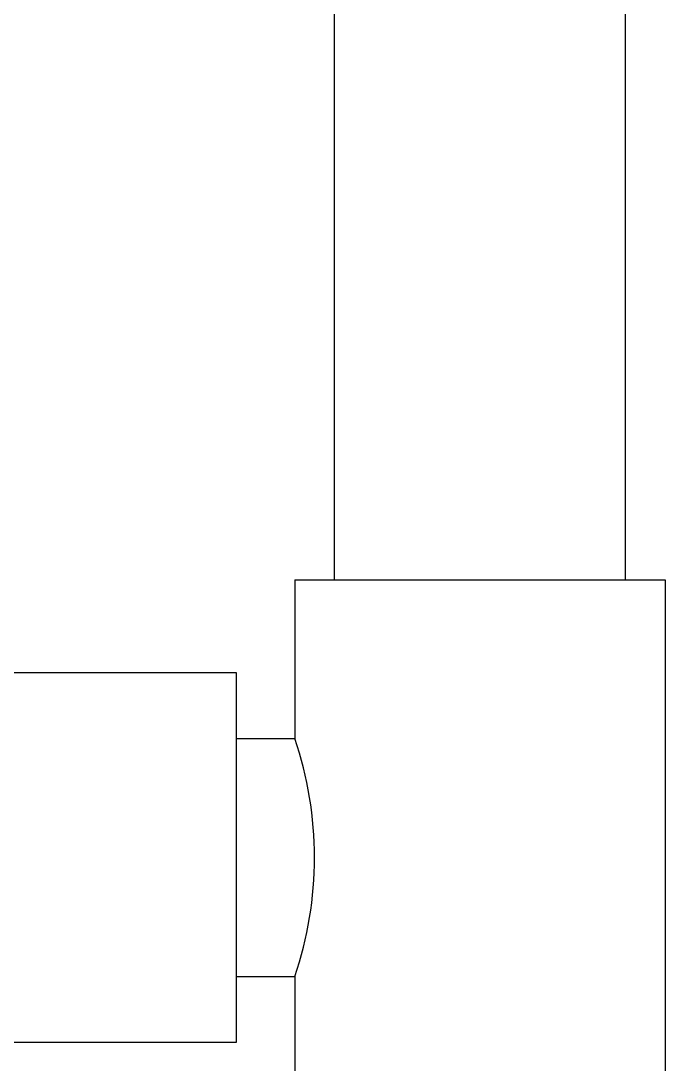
# Model space of a CAD drawing. Header units: millimetres. Extents: x 7820 to 8643, y -320 to 1669.
# Drawn here: x 7984.8 to 8033.5, y 1032.4 to 1111.4 of the extents above; entities that cross this region are included whole.
import ezdxf

# ---------------------------------------------------------------- set-up
doc = ezdxf.new("R2010")
doc.units = ezdxf.units.MM
doc.header["$MEASUREMENT"] = 0

msp = doc.modelspace()

# ---------------------------------------------------------------- linework, layer by layer
for p, q in [((8008.469, 1069.06), (8008.469, 1413.876)), ((8030.469, 1069.06), (8030.469, 1413.876)), ((8005.469, 1069.06), (8033.469, 1069.06)), ((8005.469, 1069.06), (8005.469, 1057.06)), ((8033.469, 1069.06), (8033.469, 994.06)), ((8001.044, 1057.06), (8005.469, 1057.06)), ((8001.044, 1039.06), (8005.469, 1039.06)), ((8005.469, 1039.06), (8005.469, 994.06))]:
    msp.add_line(p, q)
msp.add_lwpolyline([(7981.201, 1062.06), (8001.044, 1062.06), (8001.044, 1034.06), (7981.201, 1034.06)])
msp.add_arc((7979.219, 1048.06), 27.75, 341.07536, 18.92464)

doc.saveas('drawing.dxf')
